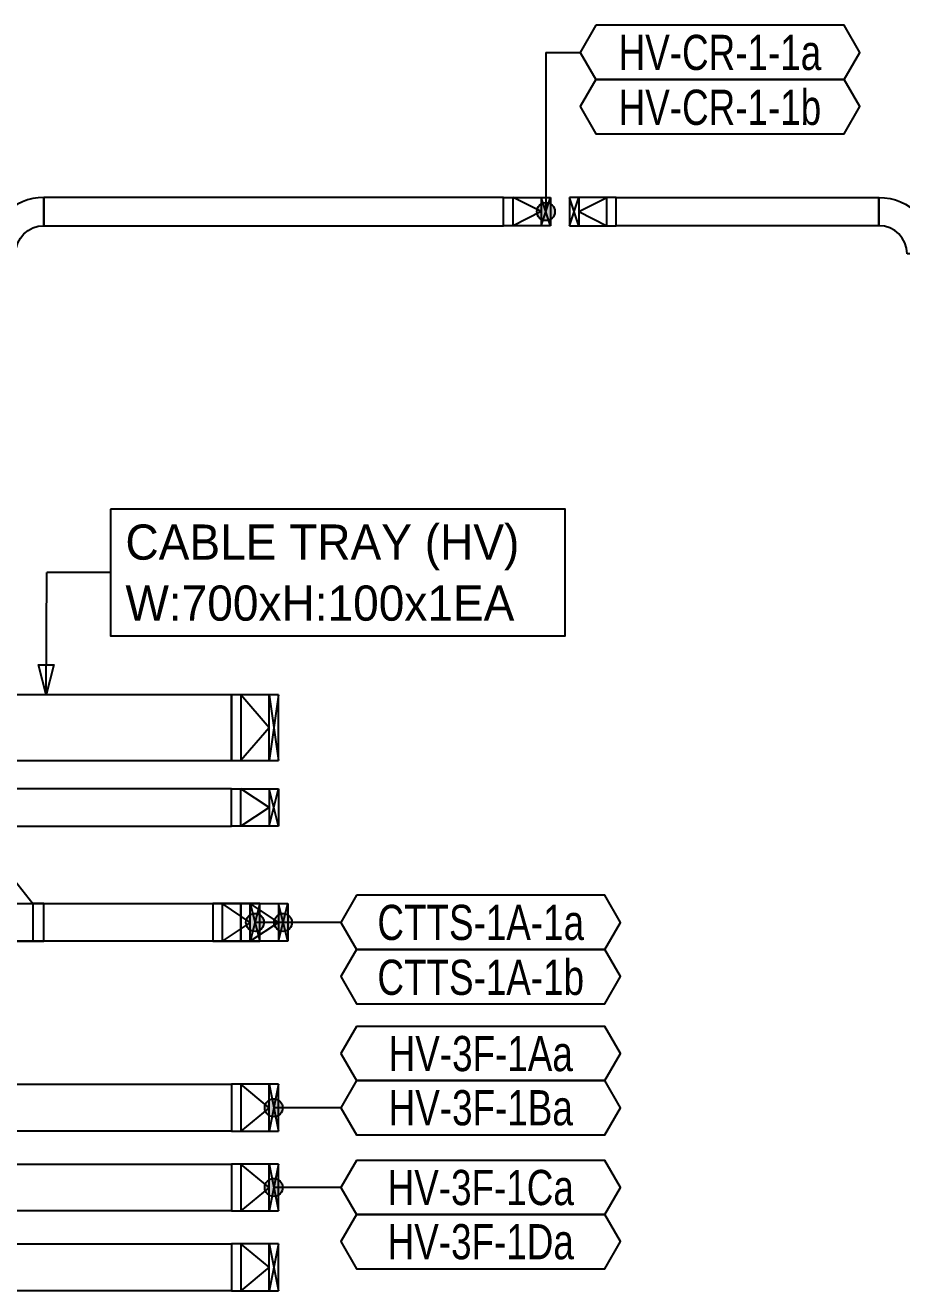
# Model space of a CAD drawing. Header units: millimetres. Extents: x 14100 to 374841, y -351975 to 881100.
# Drawn here: x 285252 to 294592, y -301175 to -287689 of the extents above; entities that cross this region are included whole.
import ezdxf
from ezdxf.enums import TextEntityAlignment as Align

# ---------------------------------------------------------------- set-up
doc = ezdxf.new("R2010")
doc.units = ezdxf.units.MM
doc.header["$LTSCALE"] = 150
for name, color, linetype in [('-----26 Electrical Cable Tray_HV_A', 4, 'Continuous'), ('-----26 Electrical Cable Tray_HV_IT', 4, 'Continuous'), ('-----26 Electrical Cable Tray_HV_N', 30, 'Continuous'), ('-----26 Electrical Cable Tray_HV_UT A', 1, 'Continuous'), ('-----26 Electrical Cable Tray_HV_UT B', 71, 'Continuous'), ('-----26 Electrical Cable Tray_HV_발전기 A', 6, 'Continuous'), ('-----29 주기', 1, 'Continuous'), ('-----30 Text', 2, 'Continuous'), ('-----99 Cable Schedule', 2, 'Continuous')]:
    doc.layers.add(name, color=color, linetype=linetype)
doc.styles.add('ELEC', font='')
doc.styles.get('ELEC').set_extended_font_data('Dotum')

# ---------------------------------------------------------------- blocks, each defined once
blk = doc.blocks.new('A$595823492043')
at = {"color": 0}
for p, q in [((0, 0), (0, 500)), ((0, 500), (100, 500)), ((100, 500), (500, 500)), ((500, 500), (500, 0)), ((100, 0), (0, 0)), ((500, 0), (100, 0))]:
    blk.add_line(p, q, dxfattribs=at)
at = {"color": 8}
for p, q in [((400, 250), (100, 500)), ((100, 0), (100, 500)), ((400, 500), (400, 0)), ((400, 0), (500, 500)), ((500, 0), (400, 500)), ((400, 250), (100, 0))]:
    blk.add_line(p, q, dxfattribs=at)
blk = doc.blocks.new('A$527511562058')
at = {"color": 0}
for p, q in [((0, 400), (400, 400)), ((0, 0), (0, 400)), ((400, 400), (500, 400)), ((500, 400), (500, 0)), ((400, 0), (0, 0)), ((500, 0), (400, 0))]:
    blk.add_line(p, q, dxfattribs=at)
at = {"color": 8}
for p, q in [((100, 400), (0, 0)), ((0, 400), (100, 0)), ((100, 200), (400, 400)), ((100, 0), (100, 400)), ((400, 400), (400, 0)), ((100, 200), (400, 0))]:
    blk.add_line(p, q, dxfattribs=at)
blk = doc.blocks.new('A$550585017316')
at = {"color": 0}
for p, q in [((400, 300), (0, 300)), ((0, 300), (0, 0)), ((500, 300), (400, 300)), ((500, 0), (500, 300)), ((0, 0), (400, 0)), ((400, 0), (500, 0))]:
    blk.add_line(p, q, dxfattribs=at)
at = {"color": 8}
for p, q in [((100, 0), (0, 300)), ((0, 0), (100, 300)), ((100, 150), (400, 300)), ((100, 300), (100, 0)), ((400, 0), (400, 300)), ((100, 150), (400, 0))]:
    blk.add_line(p, q, dxfattribs=at)
blk = doc.blocks.new('A$C9a0ab699')
h = blk.add_hatch(color=0)
edge = h.paths.add_edge_path()
edge.add_arc((64.00719340983778, 64.00719340983778), 64.0071934098378, 720.0000000000341, 1080.000000000034, ccw=False)
at = {"color": 0}
blk.add_circle((64.00719340983778, 64.00719340983778), 64.0071934098378, dxfattribs=at)
blk = doc.blocks.new('A$529866197279')
at = {"color": 0}
for p, q in [((0, 400), (0, 500)), ((0, 500), (700, 500)), ((700, 500), (700, 400)), ((0, 0), (0, 400)), ((700, 400), (700, 0)), ((700, 0), (0, 0))]:
    blk.add_line(p, q, dxfattribs=at)
at = {"color": 8}
for p, q in [((350, 100), (0, 400)), ((0, 400), (700, 400)), ((350, 100), (700, 400)), ((700, 100), (0, 100)), ((0, 100), (700, 0)), ((0, 0), (700, 100))]:
    blk.add_line(p, q, dxfattribs=at)

msp = doc.modelspace()

# ---------------------------------------------------------------- linework, layer by layer
at = {"layer": '-----26 Electrical Cable Tray_HV_A'}
for points, elevation in [([(287450.0006424843, -294825.0006424009), (284950.0003215323, -294825.0006424009), (284950.0003215323, -295525.0006424009), (287450.0006424843, -295525.0006424009)], -1.242394414158856e-09), ([(283950.0003215323, -296225.00064245), (287450.000642488, -296225.0006424499), (287450.000642488, -295825.0006424499), (283950.0003215323, -295825.00064245)], -1.242394414158856e-09), ([(285450.0003215324, -297050.0006424501), (287550.000642488, -297050.0006424499), (287550.000642488, -297450.0006424499), (285450.0003215324, -297450.0006424501)], -1.904464375742589e-09)]:
    msp.add_lwpolyline(points, close=True, dxfattribs=dict(at, elevation=elevation))
at = {"layer": '-----26 Electrical Cable Tray_HV_A', "elevation": -1.904464375742589e-09}
msp.add_lwpolyline([(284950.0003215324, -297450.0006424501), (285450.0003215324, -297450.0006424501), (285450.0003215324, -297050.0006424501), (285330.6014285063, -297050.0006424501), (285330.6014285063, -297450.0006424501), (285097.6439669112, -297450.0006424501), (285097.6439669112, -296750.0006424501), (285330.6014285063, -297050.0006424501), (285330.6014285063, -297450.0006424501), (284950.0003215324, -297450.0006424501), (284950.0003215324, -296750.0006424501), (285097.6439669112, -296750.0006424501)], dxfattribs=at)
at = {"layer": '-----26 Electrical Cable Tray_HV_IT'}
for points, elevation in [([(287450.000642488, -299475.0006424499), (283950.0003215323, -299475.0006424501), (283950.0003215323, -298975.0006424501), (287450.000642488, -298975.0006424499)], -1.242394414158856e-09), ([(287450.000642488, -300324.9999999914), (283950.0003215323, -300324.9999999915), (283950.0003215323, -299824.9999999915), (287450.000642488, -299824.9999999914)], -1.242394414158856e-09), ([(287450.000642488, -301175.0006424499), (284550.8887900875, -301175.0006424491), (284550.8887900875, -300675.0006424491), (287450.000642488, -300675.0006424499)], -9.176291762486697e-10)]:
    msp.add_lwpolyline(points, close=True, dxfattribs=dict(at, elevation=elevation))
at = {"layer": '-----26 Electrical Cable Tray_HV_N', "color": 1}
msp.add_line((286159.3713175124, -293521.8324027858), (285482.5841073699, -293521.8324027858), dxfattribs=at)
at = {"layer": '-----26 Electrical Cable Tray_HV_N', "color": 1, "elevation": -1.242394414158856e-09}
msp.add_lwpolyline([(286159.3713175124, -292846.8324027858), (286159.3713175124, -294196.8324027858), (291005.3907196517, -294196.8324027858), (291005.3907196517, -292846.8324027858)], close=True, dxfattribs=at)
msp.add_lwpolyline([(285474.3899290208, -294825.0006424009), (285394.3899290208, -294505.0006424009), (285554.3899290208, -294505.0006424009), (285474.3899290208, -294825.0006424009), (285482.5841073699, -293521.8324027858)], dxfattribs=at)
at = {"layer": '-----26 Electrical Cable Tray_HV_UT A', "elevation": -9.176291762486697e-10}
msp.add_lwpolyline([(285150.0003215322, -290125.0006424501), (285150.0003215322, -290125.0006424501, -0.414213562373095), (285450.0003215322, -289825.0006424501), (285450.0003215322, -289825.0006424501), (285450.0003215322, -289525.0006424501, 0.4142135623731519), (284850.0003215322, -290125.0006424501)], format="xyb", close=True, dxfattribs=at)
at = {"layer": '-----26 Electrical Cable Tray_HV_UT A', "elevation": -1.244435877016859e-09}
msp.add_lwpolyline([(290350.0000005683, -289525.0006424501), (285450.0003215322, -289525.0006424501), (285450.0003215322, -289825.0006424501), (290350.0000005683, -289825.0006424501)], close=True, dxfattribs=at)
at = {"layer": '-----26 Electrical Cable Tray_HV_UT B', "elevation": -1.608250206932423e-09}
msp.add_lwpolyline([(291550.0000005683, -289525.0006424501), (294350.0000000689, -289525.0006424502), (294350.0000000689, -289825.0006424502), (291550.0000005683, -289825.0006424501)], close=True, dxfattribs=at)
at = {"layer": '-----26 Electrical Cable Tray_HV_UT B', "elevation": -2.595515858250361e-10}
msp.add_lwpolyline([(294650.0000000689, -290125.0006424502), (294650.0000000689, -290125.0006424502, 0.414213562373095), (294350.0000000689, -289825.0006424502), (294350.0000000689, -289825.0006424502), (294350.0000000689, -289525.0006424502, -0.4142135623731519), (294950.0000000689, -290125.0006424502)], format="xyb", close=True, dxfattribs=at)
at = {"layer": '-----26 Electrical Cable Tray_HV_발전기 A', "elevation": -1.904464375742589e-09}
msp.add_lwpolyline([(283950.0003215323, -297050.0006424499), (287250.000642488, -297050.0006424499), (287250.000642488, -297450.0006424499), (283950.0003215323, -297450.0006424499)], close=True, dxfattribs=at)
at = {"layer": '-----29 주기'}
for points, elevation in [([(291331.723076858, -287689.2678581296), (291165.013186646, -287978.0178581313), (291331.7230768604, -288266.7678581348), (293977.5339559673, -288266.7678581348), (294144.2438461906, -287978.0178581313), (293977.5339559647, -287689.2678581296)], -9.196706391067367e-10), ([(291331.7230768604, -288266.7678581348), (291165.0131866485, -288555.5178581366), (291331.7230768629, -288844.2678581401), (293977.5339559696, -288844.2678581401), (294144.2438461931, -288555.5178581366), (293977.5339559672, -288266.7678581348)], -9.196706391067367e-10), ([(288782.9848218327, -296961.2506424481), (288616.2749316208, -297250.0006424499), (288782.9848218352, -297538.7506424534), (291428.7957009419, -297538.7506424534), (291595.5055911654, -297250.0006424499), (291428.7957009395, -296961.2506424481)], -9.176291762487338e-10), ([(288782.9848218352, -297538.7506424534), (288616.2749316233, -297827.5006424551), (288782.9848218377, -298116.2506424586), (291428.7957009445, -298116.2506424586), (291595.5055911678, -297827.5006424551), (291428.7957009419, -297538.7506424534)], -9.176291762487338e-10), ([(288782.9848218327, -298358.7506424429), (288616.2749316207, -298647.5006424446), (288782.9848218352, -298936.2506424481), (291428.795700942, -298936.2506424481), (291595.5055911653, -298647.5006424446), (291428.7957009394, -298358.7506424429)], -9.176291762487338e-10), ([(288782.9848218352, -298936.2506424481), (288616.2749316233, -299225.0006424499), (288782.9848218377, -299513.7506424534), (291428.7957009446, -299513.7506424534), (291595.505591168, -299225.0006424499), (291428.795700942, -298936.2506424481)], -9.176291762487338e-10), ([(288782.9846189535, -299786.2510143978), (288616.2747287416, -300075.0010143996), (288782.9846189561, -300363.7510144031), (291428.795498063, -300363.7510144031), (291595.5053882863, -300075.0010143996), (291428.7954980604, -299786.2510143978)], -9.176291762487338e-10), ([(288782.9846189562, -300363.7510144031), (288616.2747287442, -300652.5010144048), (288782.9846189587, -300941.2510144083), (291428.7954980655, -300941.2510144083), (291595.5053882889, -300652.5010144048), (291428.795498063, -300363.7510144031)], -9.176291762487338e-10)]:
    msp.add_lwpolyline(points, close=True, dxfattribs=dict(at, elevation=elevation))
at = {"layer": '-----99 Cable Schedule', "color": 1}
msp.add_line((290800.0000005659, -287978.0178581313), (291165.013186646, -287978.0178581313), dxfattribs=at)
for points, elevation in [([(290800.0000005659, -287978.0178581313), (290800.0000005683, -289675.0006424501)], -9.196706391067367e-10), ([(288616.2749316208, -297250.0006424499), (287700.0006424881, -297250.0006424499)], -9.176291762487338e-10), ([(288616.2749316233, -299225.0006424499), (287900.0006424881, -299225.0006424499)], -1.242394414158856e-09), ([(288616.2747287416, -300075.0010143996), (287900.0004396064, -300075.0010143996)], -1.242394414158856e-09)]:
    msp.add_lwpolyline(points, dxfattribs=dict(at, elevation=elevation))

# ---------------------------------------------------------------- block references
at = {"layer": '-----26 Electrical Cable Tray_HV_A', "xscale": -1, "rotation": 90}
msp.add_blockref('A$529866197279', (287950.0006424843, -294825.0006424009), dxfattribs=at)
at = {"layer": '-----26 Electrical Cable Tray_HV_A', "rotation": 180}
for p in [(287950.000642488, -295825.0006424499), (288050.000642488, -297050.0006424499)]:
    msp.add_blockref('A$527511562058', p, dxfattribs=at)
at = {"layer": '-----26 Electrical Cable Tray_HV_IT', "xscale": -1, "rotation": 180}
for p in [(287450.000642488, -298975.0006424499), (287450.000642488, -299824.9999999914), (287450.000642488, -300675.0006424499)]:
    msp.add_blockref('A$595823492043', p, dxfattribs=at)
at = {"layer": '-----26 Electrical Cable Tray_HV_UT A', "xscale": -1}
msp.add_blockref('A$550585017316', (290850.0000005683, -289825.0006424501, -1.281443506164298e-09), dxfattribs=at)
at = {"layer": '-----26 Electrical Cable Tray_HV_UT B'}
msp.add_blockref('A$550585017316', (291050.0000005683, -289825.0006424501), dxfattribs=at)
at = {"layer": '-----26 Electrical Cable Tray_HV_발전기 A', "xscale": -1}
msp.add_blockref('A$527511562058', (287750.000642488, -297450.0006424499), dxfattribs=at)
at = {"layer": '-----99 Cable Schedule', "color": 1, "xscale": 1.5, "yscale": 1.5, "zscale": 1.5}
msp.add_blockref('A$C9a0ab699', (290703.9892104536, -289771.0114325649), dxfattribs=at)
at = {"layer": '-----99 Cable Schedule', "color": 1, "xscale": 1.5, "yscale": 1.5, "zscale": 1.5, "rotation": 270}
for p in [(287603.9898523733, -297153.9898523352), (287903.9898523733, -297153.9898523351), (287803.9898523733, -299128.9898523352), (287803.9896494916, -299978.9902242849)]:
    msp.add_blockref('A$C9a0ab699', p, dxfattribs=at)

# ---------------------------------------------------------------- texts
at = {"layer": '-----26 Electrical Cable Tray_HV_A', "style": 'ELEC'}
for s, p in [('CABLE TRAY (HV)', (286319.3713175124, -293196.8324027858, -1.382259107953788e-09)), ('W:700xH:100x1EA', (286319.3713175124, -293846.8324027858, -1.382259107953788e-09))]:
    msp.add_text(s, height=375, dxfattribs=at).set_placement(p, align=Align.MIDDLE_LEFT)
at = {"layer": '-----30 Text', "linetype": 'Continuous', "style": 'ELEC', "width": 0.8}
for s, p in [('HV-CR-1-1a', (292654.6285164126, -287978.0178581322)), ('HV-CR-1-1b', (292654.628516415, -288555.5178581374, -1.022058230203773e-09)), ('CTTS-1A-1a', (290105.8902613873, -297250.0006424508, -1.0117141842848e-09)), ('CTTS-1A-1b', (290105.8902613898, -297827.5006424559, -1.021060612480509e-09)), ('HV-3F-1Aa', (290105.8902613873, -298647.5006424455, -1.026211555647291e-09)), ('HV-3F-1Ba', (290105.8902613899, -299225.0006424507, -1.026211555647291e-09)), ('HV-3F-1Ca', (290105.8900585083, -300075.0010144004, -1.026211555647291e-09)), ('HV-3F-1Da', (290105.8900585109, -300652.5010144056, -1.026211555647291e-09))]:
    msp.add_text(s, height=375, dxfattribs=at).set_placement(p, align=Align.MIDDLE)

doc.saveas('drawing.dxf')
